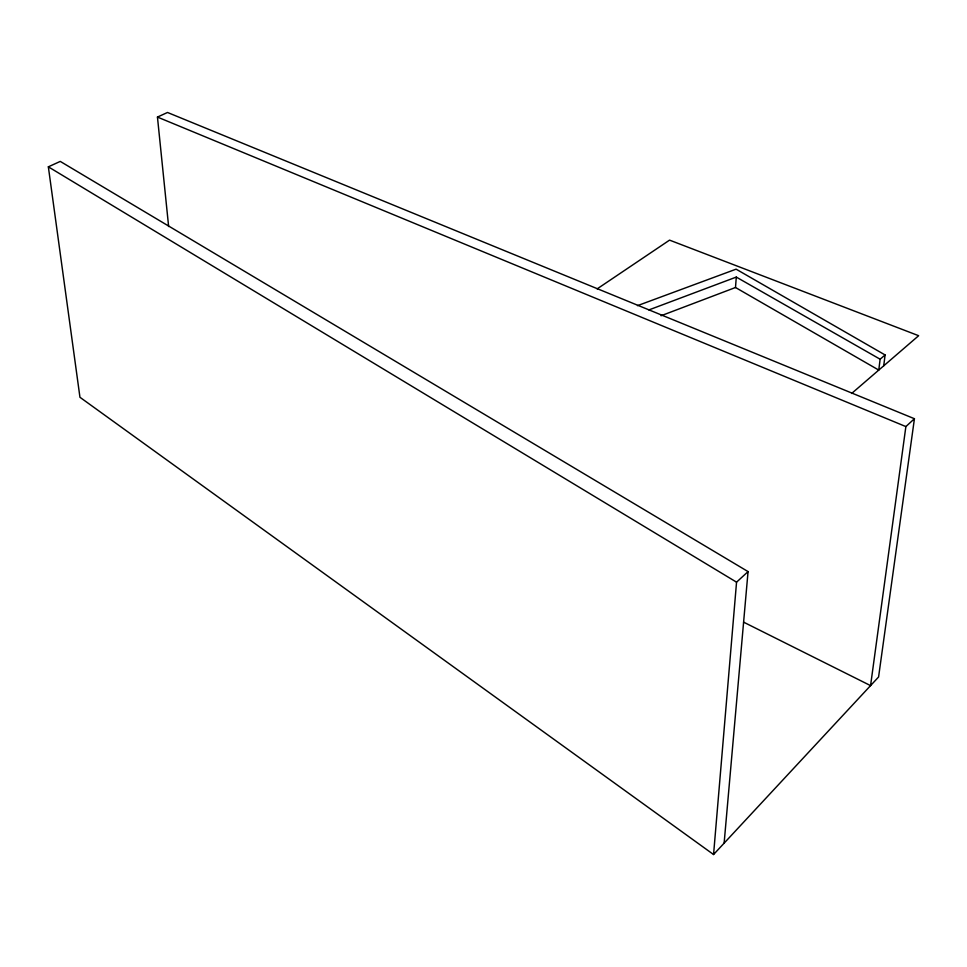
<?xml version="1.0" encoding="UTF-8"?>
<svg xmlns="http://www.w3.org/2000/svg" width="967" height="967" viewBox="0 0 967 967"><rect width="100%" height="100%" fill="white"/><g stroke="black" fill="none" stroke-linecap="round" stroke-linejoin="round"><path stroke-width="1.45" d="M637.458 305.669L736.092 269.164L885.095 354.962L880.127 359.216L878.761 370.083L735.5 287.501L736.286 277.082L648.905 309.923M713.561 854.526L736.552 582.17L748.059 571.594L60.256 161.404L48.35 166.832L79.947 397.28L713.561 854.526L878.58 676.985L914.431 418.723L167.509 112.474L157.452 117.067L168.633 226.532M724.126 843.151L748.059 571.594M883.729 365.804L885.095 354.962M914.431 418.723L905.874 426.58L870.566 685.615L743.575 622.132M851.649 393.46L918.65 335.706L669.563 240.13L597.159 288.879M661.041 315.75L735.5 287.501M157.452 117.067L905.874 426.58M736.286 277.082L880.127 359.216M48.35 166.832L736.552 582.17"/></g></svg>
